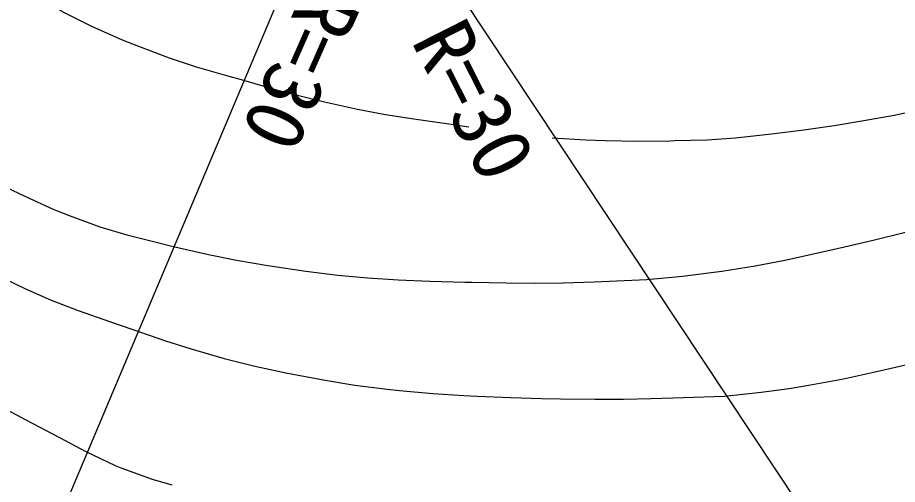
# Model space of a CAD drawing. Units: millimetres, scale not verified. Extents: x 40000 to 680000, y 20000 to 380000.
# Drawn here: x 284206 to 311030, y 271047 to 285285 of the extents above; entities that cross this region are included whole.
import ezdxf
from ezdxf.enums import TextEntityAlignment as Align

# ---------------------------------------------------------------- set-up
doc = ezdxf.new("R2010")
doc.units = ezdxf.units.MM
doc.header["$LTSCALE"] = 1000
doc.layers.add('M-BGD', color=7, linetype='Continuous', lineweight=25)
doc.layers.add('M-BMK-SRVR', color=3, linetype='Continuous', lineweight=25)
doc.styles.add('ＭＳ ゴシック', font='')
doc.styles.get('ＭＳ ゴシック').set_extended_font_data('MS Gothic')

msp = doc.modelspace()

# ---------------------------------------------------------------- linework, layer by layer
at = {"layer": 'M-BGD'}
for points in [[(276632, 291522), (277570, 290800), (278274, 290269), (279000, 289737), (279342, 289490), (280211, 288859), (280980, 288307), (281739, 287785), (282576, 287248), (283067, 286950), (283998, 286390), (284830, 285894), (285630, 285444), (286463, 285022), (287394, 284609), (287893, 284410), (288829, 284056), (289651, 283781), (290650, 283494), (291026, 283394)], [(274516, 286188), (275274, 285546), (275532, 285341), (276325, 284741), (277056, 284240), (277968, 283630), (278789, 283086), (279566, 282583), (280345, 282093), (281174, 281593), (282099, 281056), (282305, 280938), (283195, 280449), (284039, 280022), (284422, 279838), (285315, 279434), (285776, 279245), (286708, 278902), (287534, 278661), (288552, 278404), (288909, 278314)], [(273584, 284180), (274439, 283688), (274623, 283560), (275380, 282939), (275513, 282831), (276319, 282193), (277055, 281627), (277648, 281192), (278462, 280606), (279276, 280050), (279342, 280007), (280241, 279412), (281037, 278884), (281810, 278392), (282644, 277908), (283490, 277467), (284425, 277018), (285230, 276668), (286052, 276353), (287036, 276008), (287724, 275774)], [(300508, 281616), (301529, 281553), (302117, 281531), (303122, 281512), (304099, 281527), (304234, 281531), (305227, 281552), (306096, 281616), (307191, 281743), (308179, 281866), (309104, 281996), (310008, 282141), (310935, 282313), (311927, 282521), (312785, 282716), (313788, 282956), (314629, 283171), (315477, 283408), (316500, 283715), (317103, 283902)], [(291026, 283394), (292103, 283082), (292940, 282866), (293566, 282716), (294570, 282492), (295420, 282331), (296288, 282194), (297349, 282043), (297968, 281954)], [(303387, 277298), (304477, 277399), (305351, 277506), (305673, 277552), (306690, 277713), (307600, 277891), (308382, 278060), (309420, 278290), (310329, 278504), (311239, 278734), (312192, 278991), (313160, 279260), (314097, 279543), (314224, 279584), (315206, 279913), (316022, 280222), (316820, 280559), (317747, 280971), (318627, 281362)], [(305758, 273742), (306877, 273862), (307731, 273975), (308382, 274080), (309386, 274267), (310302, 274467), (310838, 274588), (311816, 274814), (312764, 275066), (312870, 275096), (313814, 275382), (314478, 275604), (315480, 275971), (316330, 276330), (317101, 276703), (317864, 277113), (318690, 277584), (319651, 278138), (320405, 278568)], [(288909, 278314), (290028, 278058), (290884, 277889), (291840, 277726), (291907, 277715), (292990, 277548), (293965, 277428), (294886, 277345), (295805, 277289), (296774, 277250), (297845, 277219), (298053, 277213), (299102, 277190), (299990, 277184), (300841, 277196), (301780, 277226), (302929, 277276), (303387, 277298)], [(287724, 275774), (288715, 275428), (289502, 275181), (290502, 274890), (291398, 274666), (292387, 274452), (292550, 274419), (293579, 274222), (294492, 274078), (295469, 273954), (295852, 273911), (296863, 273818), (297808, 273763), (298222, 273742), (299243, 273695), (300179, 273669), (300762, 273657), (301801, 273644), (302674, 273648), (303527, 273667), (304507, 273699), (305758, 273742)], [(282136, 274250), (283219, 273675), (283978, 273272), (284653, 272914), (285485, 272473), (286284, 272048)], [(286284, 272048), (287177, 271627), (287385, 271540), (288310, 271208), (288909, 271032)]]:
    msp.add_lwpolyline(points, dxfattribs=at)
at = {"layer": 'M-BMK-SRVR'}
for p, q in [((293251, 288443), (283612, 265580)), ((296595, 287657), (310710, 266385))]:
    msp.add_line(p, q, dxfattribs=at)

# ---------------------------------------------------------------- texts
at = {"layer": 'M-BMK-SRVR', "style": 'ＭＳ ゴシック'}
for rotation, p in [(246.218, (291499, 284288)), (296.825, (296822, 282108))]:
    msp.add_text('R=30', height=1833, rotation=rotation, dxfattribs=at).set_placement(p, align=Align.BOTTOM_CENTER)

doc.saveas('drawing.dxf')
